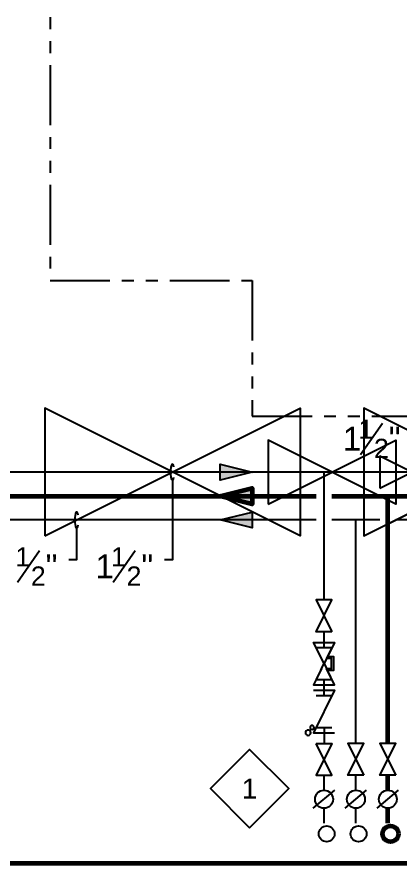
# Model space of a CAD drawing. Extents: x -3956 to 957, y -346 to 1886.
# Drawn here: x -2372.5 to -2228.4, y 172.7 to 490.9 of the extents above; entities that cross this region are included whole.
import ezdxf
from ezdxf.enums import TextEntityAlignment as Align

# ---------------------------------------------------------------- set-up
doc = ezdxf.new("R2010")
doc.units = 0
doc.header["$LTSCALE"] = 36
doc.header["$MEASUREMENT"] = 0
doc.linetypes.add('PHANTOM2', pattern=[1.25, 0.625, -0.125, 0.125, -0.125, 0.125, -0.125])
for name, color, linetype in [('G-ANNO-TEXT', 70, 'Continuous'), ('G-ANNO-TEXT @ 96', 70, 'Continuous'), ('P-HW-N', 1, 'Continuous'), ('P-HW-N @ 96', 1, 'Continuous'), ('P-HWC-N', 2, 'Continuous'), ('P-HWC-N @ 1 (1)', 2, 'Continuous'), ('P-HWC-N @ 1 (2)', 2, 'Continuous'), ('P-HWC-N @ 12', 2, 'Continuous'), ('P-HWC-N @ 128', 2, 'Continuous'), ('P-HWC-N @ 16', 2, 'Continuous'), ('P-HWC-N @ 192', 2, 'Continuous'), ('P-HWC-N @ 2', 2, 'Continuous'), ('P-HWC-N @ 24', 2, 'Continuous'), ('P-HWC-N @ 384', 2, 'Continuous'), ('P-HWC-N @ 4', 2, 'Continuous'), ('P-HWC-N @ 48', 2, 'Continuous'), ('P-HWC-N @ 64', 2, 'Continuous'), ('P-HWC-N @ 768', 2, 'Continuous'), ('P-HWC-N @ 8', 2, 'Continuous'), ('P-HWC-N @ 96', 2, 'Continuous')]:
    doc.layers.add(name, color=color, linetype=linetype)
for name, color, linetype, lineweight in [('P-CW-N', 4, 'Continuous', 60), ('P-CW-N @ 96', 4, 'Continuous', 60), ('P-SAN-N', 6, 'Continuous', 60)]:
    doc.layers.add(name, color=color, linetype=linetype, lineweight=lineweight)
doc.styles.add('Arial', font='arial.ttf')

# ---------------------------------------------------------------- blocks, each defined once
blk = doc.blocks.new('*U7')
blk.add_circle((0, 0), 0.0312)
blk = doc.blocks.new('DIAMOND TAG')
blk.add_lwpolyline([(0, -0.1533), (0.1533, 0), (0, 0.1533), (-0.1533, 0)], close=True)
at = {"style": 'Arial'}
blk.add_attdef('XXX', text='', height=0.0781, dxfattribs=at).set_placement((0, 0), align=Align.MIDDLE)
blk = doc.blocks.new('*U91')
for p, q in [((-0.0625, 0), (-0.09375, 0)), ((0.0625, 0), (0.09375, 0))]:
    blk.add_line(p, q)
at = {"linetype": 'Continuous'}
for points in [[(-0.21875, 0.03125), (-0.09375, -0.03125), (-0.09375, 0.03125), (-0.21875, -0.03125), (-0.21875, 0.03125)], [(-0.0195, -0.00975), (-0.0625, -0.03125), (-0.0625, 0.03125), (-0.0195, 0.00975)], [(-0.0195, 0.00975), (-0.0195, 0.02925), (0.0195, 0.02925), (0.0195, 0.00975)], [(0.0195, -0.00975), (0.0625, -0.03125), (0.0625, 0.03125), (0.0195, 0.00975)], [(0.21875, 0.03125), (0.09375, -0.03125), (0.09375, 0.03125), (0.21875, -0.03125), (0.21875, 0.03125)], [(-0.0195, -0.00975), (0, 0), (-0.0195, 0.00975)], [(0.0195, 0.00975), (0, 0), (0.0195, -0.00975)]]:
    blk.add_lwpolyline(points, dxfattribs=at)
blk = doc.blocks.new('*U1565')
at = {"layer": 'P-HWC-N @ 1 (1)', "rotation": 180}
blk.add_blockref('*U91', (-2194, 319.74), dxfattribs=at)
at = {"layer": 'P-HWC-N @ 1 (2)', "rotation": 180}
blk.add_blockref('*U91', (-2194, 319.74), dxfattribs=at)
at = {"layer": 'P-HWC-N @ 12', "xscale": 12, "yscale": 12, "zscale": 12, "rotation": 180}
blk.add_blockref('*U91', (-2194, 319.74), dxfattribs=at)
at = {"layer": 'P-HWC-N @ 128', "xscale": 128, "yscale": 128, "zscale": 128, "rotation": 180}
blk.add_blockref('*U91', (-2194, 319.74), dxfattribs=at)
at = {"layer": 'P-HWC-N @ 16', "xscale": 16, "yscale": 16, "zscale": 16, "rotation": 180}
blk.add_blockref('*U91', (-2194, 319.74), dxfattribs=at)
at = {"layer": 'P-HWC-N @ 192', "xscale": 192, "yscale": 192, "zscale": 192, "rotation": 180}
blk.add_blockref('*U91', (-2194, 319.74), dxfattribs=at)
at = {"layer": 'P-HWC-N @ 2', "xscale": 2, "yscale": 2, "zscale": 2, "rotation": 180}
blk.add_blockref('*U91', (-2194, 319.74), dxfattribs=at)
at = {"layer": 'P-HWC-N @ 24', "xscale": 24, "yscale": 24, "zscale": 24, "rotation": 180}
blk.add_blockref('*U91', (-2194, 319.74), dxfattribs=at)
at = {"layer": 'P-HWC-N @ 384', "xscale": 384, "yscale": 384, "zscale": 384, "rotation": 180}
blk.add_blockref('*U91', (-2194, 319.74), dxfattribs=at)
at = {"layer": 'P-HWC-N @ 4', "xscale": 4, "yscale": 4, "zscale": 4, "rotation": 180}
blk.add_blockref('*U91', (-2194, 319.74), dxfattribs=at)
at = {"layer": 'P-HWC-N @ 48', "xscale": 48, "yscale": 48, "zscale": 48, "rotation": 180}
blk.add_blockref('*U91', (-2194, 319.74), dxfattribs=at)
at = {"layer": 'P-HWC-N @ 64', "xscale": 64, "yscale": 64, "zscale": 64, "rotation": 180}
blk.add_blockref('*U91', (-2194, 319.74), dxfattribs=at)
at = {"layer": 'P-HWC-N @ 768', "xscale": 768, "yscale": 768, "zscale": 768, "rotation": 180}
blk.add_blockref('*U91', (-2194, 319.74), dxfattribs=at)
at = {"layer": 'P-HWC-N @ 8', "xscale": 8, "yscale": 8, "zscale": 8, "rotation": 180}
blk.add_blockref('*U91', (-2194, 319.74), dxfattribs=at)
at = {"layer": 'P-HWC-N @ 96', "xscale": 96, "yscale": 96, "zscale": 96, "rotation": 180}
blk.add_blockref('*U91', (-2194, 319.74), dxfattribs=at)
blk = doc.blocks.new('*U1566')
at = {"layer": 'P-HWC-N @ 1 (1)', "rotation": 180}
blk.add_blockref('*U91', (-2074, 319.74), dxfattribs=at)
at = {"layer": 'P-HWC-N @ 1 (2)', "rotation": 180}
blk.add_blockref('*U91', (-2074, 319.74), dxfattribs=at)
at = {"layer": 'P-HWC-N @ 12', "xscale": 12, "yscale": 12, "zscale": 12, "rotation": 180}
blk.add_blockref('*U91', (-2074, 319.74), dxfattribs=at)
at = {"layer": 'P-HWC-N @ 128', "xscale": 128, "yscale": 128, "zscale": 128, "rotation": 180}
blk.add_blockref('*U91', (-2074, 319.74), dxfattribs=at)
at = {"layer": 'P-HWC-N @ 16', "xscale": 16, "yscale": 16, "zscale": 16, "rotation": 180}
blk.add_blockref('*U91', (-2074, 319.74), dxfattribs=at)
at = {"layer": 'P-HWC-N @ 192', "xscale": 192, "yscale": 192, "zscale": 192, "rotation": 180}
blk.add_blockref('*U91', (-2074, 319.74), dxfattribs=at)
at = {"layer": 'P-HWC-N @ 2', "xscale": 2, "yscale": 2, "zscale": 2, "rotation": 180}
blk.add_blockref('*U91', (-2074, 319.74), dxfattribs=at)
at = {"layer": 'P-HWC-N @ 24', "xscale": 24, "yscale": 24, "zscale": 24, "rotation": 180}
blk.add_blockref('*U91', (-2074, 319.74), dxfattribs=at)
at = {"layer": 'P-HWC-N @ 384', "xscale": 384, "yscale": 384, "zscale": 384, "rotation": 180}
blk.add_blockref('*U91', (-2074, 319.74), dxfattribs=at)
at = {"layer": 'P-HWC-N @ 4', "xscale": 4, "yscale": 4, "zscale": 4, "rotation": 180}
blk.add_blockref('*U91', (-2074, 319.74), dxfattribs=at)
at = {"layer": 'P-HWC-N @ 48', "xscale": 48, "yscale": 48, "zscale": 48, "rotation": 180}
blk.add_blockref('*U91', (-2074, 319.74), dxfattribs=at)
at = {"layer": 'P-HWC-N @ 64', "xscale": 64, "yscale": 64, "zscale": 64, "rotation": 180}
blk.add_blockref('*U91', (-2074, 319.74), dxfattribs=at)
at = {"layer": 'P-HWC-N @ 768', "xscale": 768, "yscale": 768, "zscale": 768, "rotation": 180}
blk.add_blockref('*U91', (-2074, 319.74), dxfattribs=at)
at = {"layer": 'P-HWC-N @ 8', "xscale": 8, "yscale": 8, "zscale": 8, "rotation": 180}
blk.add_blockref('*U91', (-2074, 319.74), dxfattribs=at)
at = {"layer": 'P-HWC-N @ 96', "xscale": 96, "yscale": 96, "zscale": 96, "rotation": 180}
blk.add_blockref('*U91', (-2074, 319.74), dxfattribs=at)
blk = doc.blocks.new('FlowArrow')
blk.add_hatch(color=256).paths.add_polyline_path([(-0.125, 0), (0, -0.03125), (0, 0.03125)])
blk.add_lwpolyline([(-0.125, 0), (0, 0.03125), (0, -0.03125), (-0.125, 0)])
blk = doc.blocks.new('LeaderNoteBlock')
blk.add_ellipse((0, 0), major_axis=(1, 0), ratio=0.25, start_param=5.387521, end_param=10.320443)
blk = doc.blocks.new('*U31')
at = {"linetype": 'Continuous'}
blk.add_lwpolyline([(-0.0625, 0.0625, 0, 0.0273, 0), (-0.0041, 0.0625, 0, 0, 0), (-0.0041, 0.0625, 0, 0, 0), (0.0625, 0.0625, 0, 0, 0)], format="xyseb", dxfattribs=at)
blk.add_lwpolyline([(-0.0625, 0.0312), (-0.0625, -0.0312), (0.0625, 0.0312), (0.0625, -0.0312)], dxfattribs=at)
blk.add_circle((0.0625, 0.0469), 0.00781, dxfattribs=at)
blk = doc.blocks.new('*U1692')
at = {"layer": 'P-HWC-N @ 128', "xscale": -128, "yscale": 128, "zscale": 128, "rotation": 90}
blk.add_blockref('*U31', (-2257, 229.74), dxfattribs=at)
at = {"layer": 'P-HWC-N @ 96', "xscale": -96, "yscale": 96, "zscale": 96, "rotation": 90}
blk.add_blockref('*U31', (-2257, 229.74), dxfattribs=at)
blk = doc.blocks.new('*U32')
at = {"linetype": 'Continuous'}
for points in [[(-0.0195, -0.0098), (-0.0625, -0.0313), (-0.0625, 0.0312), (-0.0195, 0.0098)], [(-0.0195, 0.0098), (-0.0195, 0.0293), (0.0195, 0.0293), (0.0195, 0.0098)], [(0.0195, -0.0098), (0.0625, -0.0313), (0.0625, 0.0312), (0.0195, 0.0098)], [(-0.0195, -0.0098), (0, 0), (-0.0195, 0.0098)], [(0.0195, 0.0098), (0, 0), (0.0195, -0.0098)]]:
    blk.add_lwpolyline(points, dxfattribs=at)
blk = doc.blocks.new('*U1693')
at = {"layer": 'P-HWC-N @ 128', "xscale": -128, "yscale": 128, "zscale": 128, "rotation": 270.0000005390557}
blk.add_blockref('*U32', (-2257, 247.74), dxfattribs=at)
at = {"layer": 'P-HWC-N @ 96', "xscale": -96, "yscale": 96, "zscale": 96, "rotation": 270.0000005390557}
blk.add_blockref('*U32', (-2257, 247.74), dxfattribs=at)
blk = doc.blocks.new('PLMB BALL VALVES')
at = {"linetype": 'Continuous'}
blk.add_lwpolyline([(-0.0625, -0.03125), (-0.0625, 0.03125), (0.0625, -0.03125), (0.0625, 0.03125), (-0.0625, -0.03125)], dxfattribs=at)

msp = doc.modelspace()

# ---------------------------------------------------------------- linework, layer by layer
at = {"color": 7, "linetype": 'Continuous'}
for p, q in [((-2261.03, 193.37), (-2252.97, 200.11)), ((-2249.03, 193.37), (-2240.97, 200.11)), ((-2237.03, 193.37), (-2228.97, 200.11))]:
    msp.add_line(p, q, dxfattribs=at)
at = {"linetype": 'Continuous'}
for points in [[(-2242, 205.74), (-2248, 205.74), (-2242, 217.74), (-2248, 217.74), (-2242, 205.74)], [(-2230, 205.74), (-2236, 205.74), (-2230, 217.74), (-2236, 217.74), (-2230, 205.74)]]:
    msp.add_lwpolyline(points, dxfattribs=at)
for centre in [(-2257, 196.74), (-2245, 196.74), (-2233, 196.74)]:
    msp.add_circle(centre, 3.38, dxfattribs=at)
at = {"layer": 'G-ANNO-TEXT', "linetype": 'PHANTOM2'}
for p, q in [((-2360, 607.74), (-2360, 391.74)), ((-2360, 391.74), (-2284, 391.74)), ((-2284, 391.74), (-2284, 340.74)), ((-2284, 340.74), (-1951, 340.74))]:
    msp.add_line(p, q, dxfattribs=at)
at = {"layer": 'G-ANNO-TEXT'}
for p, q in [((-2243.25, 326.42), (-2234.99, 338.21)), ((-2372.25, 278.42), (-2363.99, 290.21)), ((-2336.25, 278.42), (-2327.99, 290.21))]:
    msp.add_line(p, q, dxfattribs=at)
for points in [[(-2314, 316.74), (-2314, 286.74), (-2317, 286.74)], [(-2350, 298.74), (-2350, 286.74), (-2353, 286.74)]]:
    msp.add_lwpolyline(points, dxfattribs=at)
at = {"layer": 'P-CW-N'}
for p, q in [((-2410, 310.74), (-2260, 310.74)), ((-2254, 310.74), (-2185, 310.74)), ((-2233, 217.74), (-2233, 310.74)), ((-2233, 199.74), (-2233, 205.74)), ((-2233, 187.74), (-2233, 193.74))]:
    msp.add_line(p, q, dxfattribs=at)
at = {"layer": 'P-HW-N'}
for p, q in [((-2260, 301.74), (-2485, 301.74)), ((-2236, 301.74), (-2254, 301.74)), ((-2245, 217.74), (-2245, 301.74)), ((-2185, 301.74), (-2230, 301.74)), ((-2245, 199.74), (-2245, 205.74)), ((-2245, 187.74), (-2245, 193.74))]:
    msp.add_line(p, q, dxfattribs=at)
at = {"layer": 'P-HWC-N'}
for p, q in [((-2215, 319.74), (-2410, 319.74)), ((-2257, 271.74), (-2257, 319.74)), ((-2257, 253.74), (-2257, 259.74)), ((-2257, 235.74), (-2257, 241.74)), ((-2257, 223.74), (-2257, 217.74)), ((-2257, 199.74), (-2257, 205.74)), ((-2257, 187.74), (-2257, 193.74))]:
    msp.add_line(p, q, dxfattribs=at)
at = {"layer": 'P-SAN-N'}
msp.add_line((-2404, 172.74), (-2086, 172.74), dxfattribs=at)

# ---------------------------------------------------------------- block references
at = {"layer": 'G-ANNO-TEXT', "xscale": 3, "yscale": 3, "zscale": 3, "rotation": 90}
for p in [(-2314, 319.74), (-2350, 301.74)]:
    msp.add_blockref('LeaderNoteBlock', p, dxfattribs=at)
at = {"layer": 'G-ANNO-TEXT @ 96', "xscale": 96, "yscale": 96, "zscale": 96}
msp.add_blockref('DIAMOND TAG', (-2285, 200.74), dxfattribs=at).add_auto_attribs({'XXX': '1'})
at = {"layer": 'P-CW-N @ 96', "xscale": 96, "yscale": 96, "zscale": 96}
msp.add_blockref('FlowArrow', (-2284, 310.74), dxfattribs=at)
at = {"layer": 'P-CW-N @ 96', "xscale": 96, "yscale": 96, "zscale": 96, "rotation": 180}
msp.add_blockref('*U7', (-2232, 183.74), dxfattribs=at)
at = {"layer": 'P-HW-N @ 96', "xscale": 96, "yscale": 96, "zscale": 96}
msp.add_blockref('FlowArrow', (-2284, 301.74), dxfattribs=at)
at = {"layer": 'P-HW-N @ 96', "xscale": 96, "yscale": 96, "zscale": 96, "rotation": 180}
msp.add_blockref('*U7', (-2244, 183.74), dxfattribs=at)
at = {"layer": 'P-HWC-N'}
for name in ['*U1565', '*U1566', '*U1693', '*U1692']:
    msp.add_blockref(name, (0, 0), dxfattribs=at)
at = {"layer": 'P-HWC-N @ 96', "xscale": 96, "yscale": 96, "zscale": 96}
for name, p, rotation in [('FlowArrow', (-2296, 319.74), 180), ('PLMB BALL VALVES', (-2257, 265.74), 89.99999999999999), ('PLMB BALL VALVES', (-2257, 211.74), 270), ('*U7', (-2256, 183.74), 180)]:
    msp.add_blockref(name, p, dxfattribs=dict(at, rotation=rotation))

# ---------------------------------------------------------------- texts
at = {"layer": 'G-ANNO-TEXT', "style": 'Arial'}
for s, height, p in [('1', 7.2, (-2244.07, 332.31)), ('1', 9, (-2249.97, 327.81)), ('"', 9, (-2232.67, 327.81)), ('2', 7.2, (-2238.22, 325.08)), ('1', 7.2, (-2373.07, 284.31)), ('1', 7.2, (-2337.07, 284.31)), ('"', 9, (-2361.67, 279.81)), ('1', 9, (-2342.97, 279.81)), ('"', 9, (-2325.67, 279.81)), ('2', 7.2, (-2367.22, 277.08)), ('2', 7.2, (-2331.22, 277.08))]:
    msp.add_text(s, height=height, dxfattribs=at).set_placement(p)

doc.saveas('drawing.dxf')
